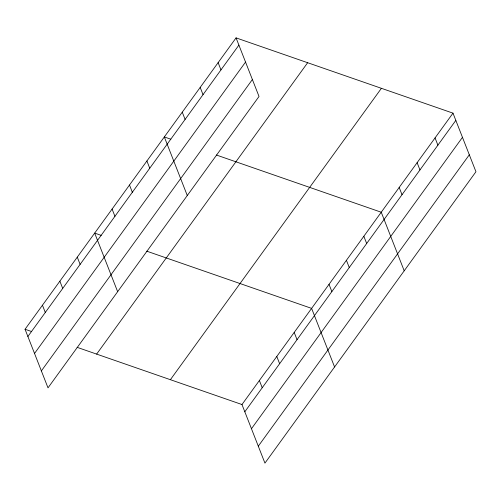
<?xml version="1.0" encoding="UTF-8"?>
<svg xmlns="http://www.w3.org/2000/svg" width="501" height="501" viewBox="0 0 501 501"><rect width="100%" height="100%" fill="white"/><g stroke="black" fill="none" stroke-linecap="round" stroke-linejoin="round"><path stroke-width="0.75" d="M236.065 37.876L259.023 96.461L48.008 387.849L25.05 329.263L236.065 37.876L452.992 113.151L475.95 171.737L264.935 463.124L241.977 404.539L77.11 347.325M27.887 336.509L238.902 45.121M34.531 353.449L245.546 62.068M41.37 370.903L252.385 79.521M96.637 354.101L307.652 62.719M170.39 379.695L381.405 88.314M241.977 404.539L452.992 113.151M244.814 411.784L455.829 120.397M251.452 428.724L462.467 137.343M258.297 446.178L469.312 154.796M170.828 139.209L164.322 136.948L187.28 195.534M216.382 155.016L381.248 212.224L404.207 270.809M101.196 235.364L94.683 233.103L117.647 291.688M146.749 251.17L311.609 308.378L334.568 366.964M25.05 329.263L31.557 331.518M435.056 137.919L437.893 145.165M417.12 162.687L419.957 169.933M399.184 187.455L402.021 194.701M363.839 236.265L366.676 243.511M346.429 260.301L349.266 267.547M329.019 284.343L331.856 291.588M218.129 62.644L220.966 69.889M200.193 87.412L203.03 94.658M294.2 332.42L297.043 339.665M182.258 112.18L185.094 119.426M276.79 356.455L279.633 363.701M259.386 380.497L262.223 387.743M146.912 160.99L149.749 168.236M129.502 185.026L132.339 192.271M112.092 209.067L114.936 216.313M77.279 257.145L80.116 264.39M59.869 281.18L62.706 288.426M42.46 305.222L45.297 312.467"/></g></svg>
